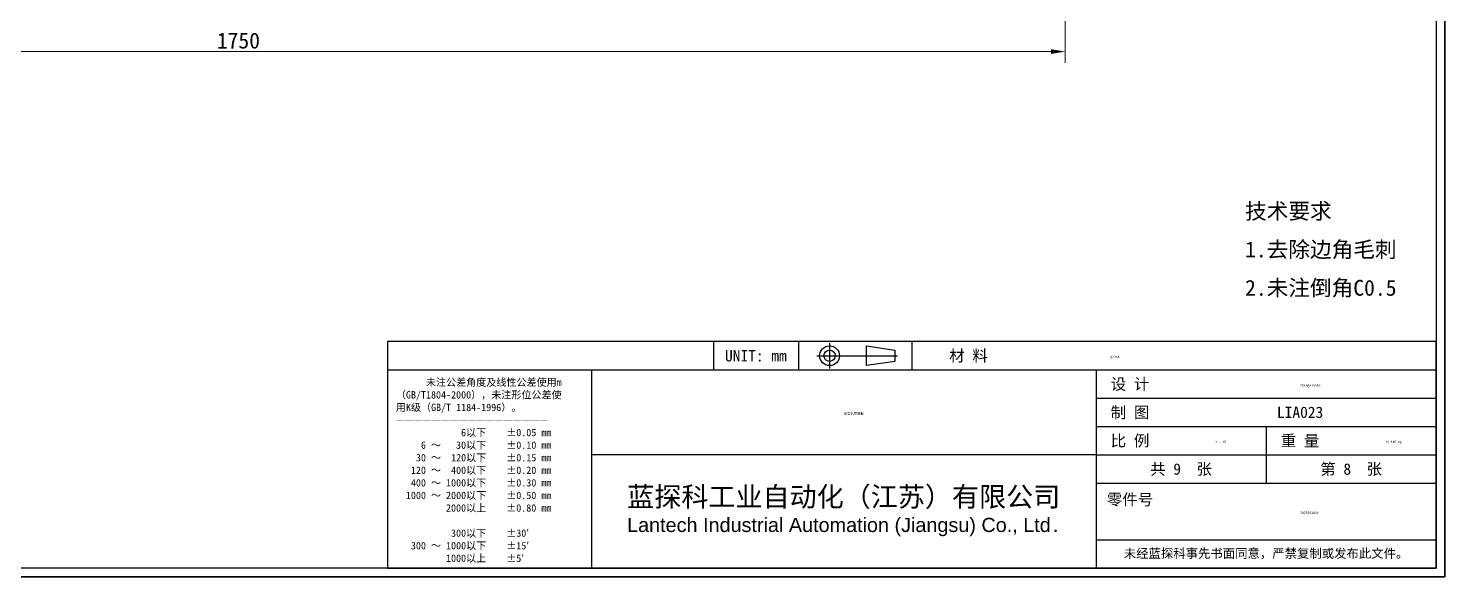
# Model space of a CAD drawing. Header units: millimetres. Extents: x 36 to 2487, y 33 to 1749.
# Drawn here: x 988 to 2487, y 33 to 614 of the extents above; entities that cross this region are included whole.
import ezdxf
from ezdxf.enums import TextEntityAlignment as Align

# ---------------------------------------------------------------- set-up
doc = ezdxf.new("R2018")
doc.units = ezdxf.units.MM
doc.header["$LTSCALE"] = 6
doc.linetypes.add('CHAIN', pattern=[0.3543, 0.2362, -0.0295, 0.0591, -0.0295])
for name, color, linetype, lineweight in [('1', 7, 'Continuous', 18), ('图框 (ISO)', 7, 'Continuous', 35), ('标题 (ISO)', 7, 'Continuous', 25)]:
    doc.layers.add(name, color=color, linetype=linetype, lineweight=lineweight)
doc.layers.add('尺寸 (ISO)', color=7, linetype='Continuous', lineweight=18, true_color=0x008000)
doc.layers.add('符号 (ISO)', color=7, linetype='Continuous', lineweight=18, true_color=0x008000)
doc.styles.get("Standard").update_dxf_attribs({"font": 'simfang.ttf'})
doc.styles.add('文本样式164', font='SimSun.ttf')
doc.styles.add('最新国标', font='simfang.ttf')
doc.styles.add('注释文本 (ISO)', font='simfang.ttf')
doc.styles.add('添加1', font='simfang.ttf')
doc.dimstyles.new('默认 (GB)', dxfattribs={"dimscale": 6, "dimtxt": 2.8, "dimasz": 2.5, "dimexe": 2, "dimexo": 1.5, "dimgap": 0.5, "dimtad": 1, "dimtoh": 1, "dimdsep": 46, "dimtxsty": '最新国标', "dimcen": 0.09, "dimdle": 10, "dimclrd": 256, "dimclre": 256, "dimclrt": 256, "dimazin": 2, "dimtfac": 0.535714, "dimtdec": 3, "dimtmove": 0, "dimatfit": 3, "dimfxl": 0, "dimtolj": 1, "dimlwd": -1, "dimlwe": -1, "dimarcsym": 0})

# ---------------------------------------------------------------- blocks, each defined once
blk = doc.blocks.new('图框 最新国标')
at = {"layer": '图框 (ISO)', "color": 7, "linetype": 'Continuous', "lineweight": 25}
for p, q in [((413, 290), (413, 7)), ((413, 290), (413, 7)), ((413, 7), (6, 7)), ((413, 7), (18, 7))]:
    blk.add_line(p, q, dxfattribs=at)
at = {"layer": '图框 (ISO)'}
for p, q in [((414.5, 291.5), (414.5, 5.5)), ((414.5, 5.5), (6, 5.5))]:
    blk.add_line(p, q, dxfattribs=at)
at = {"layer": '图框 (ISO)', "lineweight": 30}
blk.add_attdef('零件代号', text='', height=2.5, rotation=180, dxfattribs=at).set_placement((35.5, 286), align=Align.MIDDLE_CENTER)
blk = doc.blocks.new('标题栏 最新国标')
at = {"layer": '标题 (ISO)'}
for p, q in [((381.98, -183.84), (196.98, -183.84)), ((196.98, -183.84), (196.98, -223.84)), ((254.48, -183.84), (254.48, -188.84)), ((269.48, -183.84), (269.48, -188.84)), ((281.48, -188.09), (281.48, -184.59)), ((281.48, -184.59), (286.48, -185.34)), ((289.48, -183.84), (289.48, -188.84)), ((381.98, -223.84), (381.98, -183.84)), ((383.48, -183.84), (383.48, -225.34)), ((286.48, -187.34), (281.48, -188.09)), ((286.48, -185.34), (286.48, -187.34)), ((196.98, -188.84), (381.98, -188.84)), ((232.98, -188.84), (232.98, -223.84)), ((321.98, -188.84), (321.98, -223.84)), ((321.98, -193.84), (381.98, -193.84)), ((321.98, -198.84), (381.98, -198.84)), ((351.98, -198.84), (351.98, -208.84)), ((321.98, -203.84), (232.98, -203.84)), ((321.98, -203.84), (381.98, -203.84)), ((321.98, -208.84), (381.98, -208.84)), ((321.98, -218.84), (381.98, -218.84)), ((196.98, -223.84), (381.98, -223.84)), ((383.48, -225.34), (196.98, -225.34))]:
    blk.add_line(p, q, dxfattribs=at)
at = {"layer": '标题 (ISO)', "linetype": 'CHAIN', "ltscale": 5.000333}
blk.add_line((274.98, -184.09), (274.98, -188.59), dxfattribs=at)
at = {"layer": '标题 (ISO)', "linetype": 'CHAIN', "ltscale": 15.834605}
blk.add_line((272.73, -186.34), (286.98, -186.34), dxfattribs=at)
at = {"layer": '标题 (ISO)'}
for radius in [1.75, 1]:
    blk.add_circle((274.98, -186.34), radius, dxfattribs=at)
at = {"layer": '1', "style": '文本样式164'}
for s, p in [('UNIT: mm', (261.98, -186.34)), ('材 料', (299.48, -186.34)), ('设 计', (327.98, -191.34)), ('制 图', (327.98, -196.34)), ('比 例', (327.98, -201.34)), ('重 量', (357.98, -201.34)), ('共 9  张', (336.98, -206.34)), ('第 8  张', (366.98, -206.34))]:
    blk.add_text(s, height=2, dxfattribs=at).set_placement(p, align=Align.MIDDLE_CENTER)
at = {"layer": '标题 (ISO)', "style": '注释文本 (ISO)'}
for s, insert, char_height, attachment_point, line_spacing_factor in [('\\fSimSun|b0|i0;{\\H1.3000;      未注公差角度及线性公差使用m\\P}\\fSimSun|b0|i0;{\\H1.3000;（GB/T1804-2000），未注形位公差使\\P}\\fSimSun|b0|i0;{\\H1.3000;用K级（GB/T 1184-1996）。\\P}\\fSimSun|b0|i0;{\\H1.3000;—————————————————\\P}\\fSimSun|b0|i0;{\\H1.3000;             6以下    ±0.05 mm\\P}\\fSimSun|b0|i0;{\\H1.3000;     6 ～   30以下    ±0.10 mm\\P}\\fSimSun|b0|i0;{\\H1.3000;    30 ～  120以下    ±0.15 mm\\P}\\fSimSun|b0|i0;{\\H1.3000;   120 ～  400以下    ±0.20 mm\\P}\\fSimSun|b0|i0;{\\H1.3000;   400 ～ 1000以下    ±0.30 mm\\P}\\fSimSun|b0|i0;{\\H1.3000;  1000 ～ 2000以下    ±0.50 mm\\P}\\fSimSun|b0|i0;{\\H1.3000;          2000以上    ±0.80 mm\\P}\\fSimSun|b0|i0;{\\H1.3000;\\P}\\fSimSun|b0|i0;{\\H1.3000;           300以下    ±30′\\P}\\fSimSun|b0|i0;{\\H1.3000;   300 ～ 1000以下    ±15′\\P}\\fSimSun|b0|i0;{\\H1.3000;          1000以上    ±5′}', (198.48, -206.63), 1.3, 4, 1.023913), ('\\pxsm0.94;\\fMicrosoft YaHei|b0|i0;{\\H3.5000;蓝探科工业自动化（江苏）有限公司\\P}\\fArial|b0|i0;{\\H2.5000;Lantech Industrial Automation (Jiangsu) Co., Ltd}\\fFangSong|b0|i0;{\\H2.5000;.}', (277.48, -213.84), 2, 5, 0.978695)]:
    blk.add_mtext(s, dxfattribs=dict(at, insert=insert, char_height=char_height, attachment_point=attachment_point, line_spacing_factor=line_spacing_factor))
at = {"layer": '标题 (ISO)', "attachment_point": 5, "style": '注释文本 (ISO)'}
for s, insert, char_height in [('\\fFangSong|b0|i0;LIA023', (357.98, -196.34), 2), ('\\fFangSong|b0|i0;零件号', (327.98, -211.84), 2), ('\\fSimSun|b0|i0;{\\H1.6000;未经蓝探科事先书面同意，严禁复制或发布此文件。}', (351.98, -221.34), 1.6)]:
    blk.add_mtext(s, dxfattribs=dict(at, insert=insert, char_height=char_height))
at = {"layer": '标题 (ISO)', "lineweight": 30, "flags": 104}
for tag, height, p in [('材料', 2, (324.48, -186.34)), ('设计人', 2, (357.98, -191.34)), ('库存编号', 3.5, (277.48, -196.34)), ('视图比例', 2, (342.98, -201.34)), ('质量\\P3;', 2, (372.98, -201.34)), ('零件代号', 3.5, (357.98, -213.84))]:
    blk.add_attdef(tag, text='', height=height, dxfattribs=at).set_placement(p, align=Align.MIDDLE_CENTER)
blk = doc.blocks.new('*D35')
at = {"layer": 'Defpoints', "color": 0, "transparency": 16777216}
for p in [(335.3, 1146.7), (2085.3, 910.7), (2085.3, 589.2)]:
    blk.add_point(p, dxfattribs=at)
at = {"layer": '尺寸 (ISO)', "color": 116, "true_color": 0x00803f, "transparency": 16777216}
for p, q in [((335.3, 1137.7), (335.3, 577.2)), ((2085.3, 901.7), (2085.3, 577.2)), ((350.3, 589.2), (2070.3, 589.2))]:
    blk.add_line(p, q, dxfattribs=at)
for points in [[(350.3, 591.7), (350.3, 586.7), (335.3, 589.2)], [(2070.3, 591.7), (2070.3, 586.7), (2085.3, 589.2)]]:
    blk.add_solid(points, dxfattribs=at)
at = {"layer": '尺寸 (ISO)', "transparency": 16777216, "insert": (1210.3, 600.7), "char_height": 16.8, "attachment_point": 5, "style": '最新国标'}
blk.add_mtext('\\A1;1750', dxfattribs=at)

msp = doc.modelspace()

# ---------------------------------------------------------------- block references
at = {"xscale": 6, "yscale": 6, "zscale": 6}
msp.add_blockref('图框 最新国标', (0, 0), dxfattribs=at)
ref = msp.add_blockref('标题栏 最新国标', (186.1048, 1385.0657), dxfattribs=dict(xscale=6, yscale=6, zscale=6))
lines = msp.add_mtext('7420701A06', dxfattribs={"layer": '标题 (ISO)', "insert": (2334, 102), "char_height": 2.5, "attachment_point": 1})
ref.add_attrib('零件代号', '', (2334, 102), dxfattribs={"flags": 104}).embed_mtext(lines)
lines = msp.add_mtext('左右机壳底板', dxfattribs={"layer": '标题 (ISO)', "insert": (1851, 207), "char_height": 2.5, "attachment_point": 1})
ref.add_attrib('库存编号', '', (1851, 207), dxfattribs={"flags": 104}).embed_mtext(lines)
lines = msp.add_mtext('14.485 kg', dxfattribs={"layer": '标题 (ISO)', "insert": (2424, 177), "char_height": 2.5, "attachment_point": 1})
ref.add_attrib('质量\\P3;', '', (2424, 177), dxfattribs={"flags": 104}).embed_mtext(lines)
lines = msp.add_mtext('1 : 15', dxfattribs={"layer": '标题 (ISO)', "insert": (2244, 177), "char_height": 2.5, "attachment_point": 1})
ref.add_attrib('视图比例', '', (2244, 177), dxfattribs={"flags": 104}).embed_mtext(lines)
lines = msp.add_mtext('zhengxiaobo', dxfattribs={"layer": '标题 (ISO)', "insert": (2334, 237), "char_height": 2.5, "attachment_point": 1})
ref.add_attrib('设计人', '', (2334, 237), dxfattribs={"flags": 104}).embed_mtext(lines)
lines = msp.add_mtext('Q235B', dxfattribs={"layer": '标题 (ISO)', "insert": (2133, 267), "char_height": 2.5, "attachment_point": 1})
ref.add_attrib('材料', '', (2133, 267), dxfattribs={"flags": 104}).embed_mtext(lines)

# ---------------------------------------------------------------- texts
at = {"layer": '符号 (ISO)', "insert": (2275.7624, 358.2944), "char_height": 16.8, "width": 176.056137, "attachment_point": 4, "line_spacing_factor": 1.451085, "style": '添加1'}
msp.add_mtext('\\fFangSong|b0|i0;{\\H16.8000;技术要求\\P}\\fFangSong|b0|i0;{\\H16.8000;1.去除边角毛刺\\P}\\fFangSong|b0|i0;{\\H16.8000;2.未注倒角C0.5\\P}\\fSegoe UI|b0|i0;{\\H16.8000;\\P}', dxfattribs=at)

# ---------------------------------------------------------------- dimensions: what is measured, and where the dimension line sits
at = {"layer": '尺寸 (ISO)', "color": 116, "true_color": 0x00803f}
dim = msp.add_linear_dim(base=(2085.3237, 589.2301), p1=(335.3237, 1146.7186), p2=(2085.3237, 910.7186), angle=180, dimstyle='默认 (GB)', override={"dimgap": 0.5, "dimtoh": 0, "dimdec": 2, "dimtol": 0, "dimlim": 0, "dimtp": 0, "dimtm": 0, "dimtdec": 3, "dimtofl": 0, "dimatfit": 1}, dxfattribs=at)
dim.commit()
dim.dimension.update_dxf_attribs({"geometry": '*D35', "text_midpoint": (1210.3237, 589.2301), "dimtype": 160})

doc.saveas('drawing.dxf')
